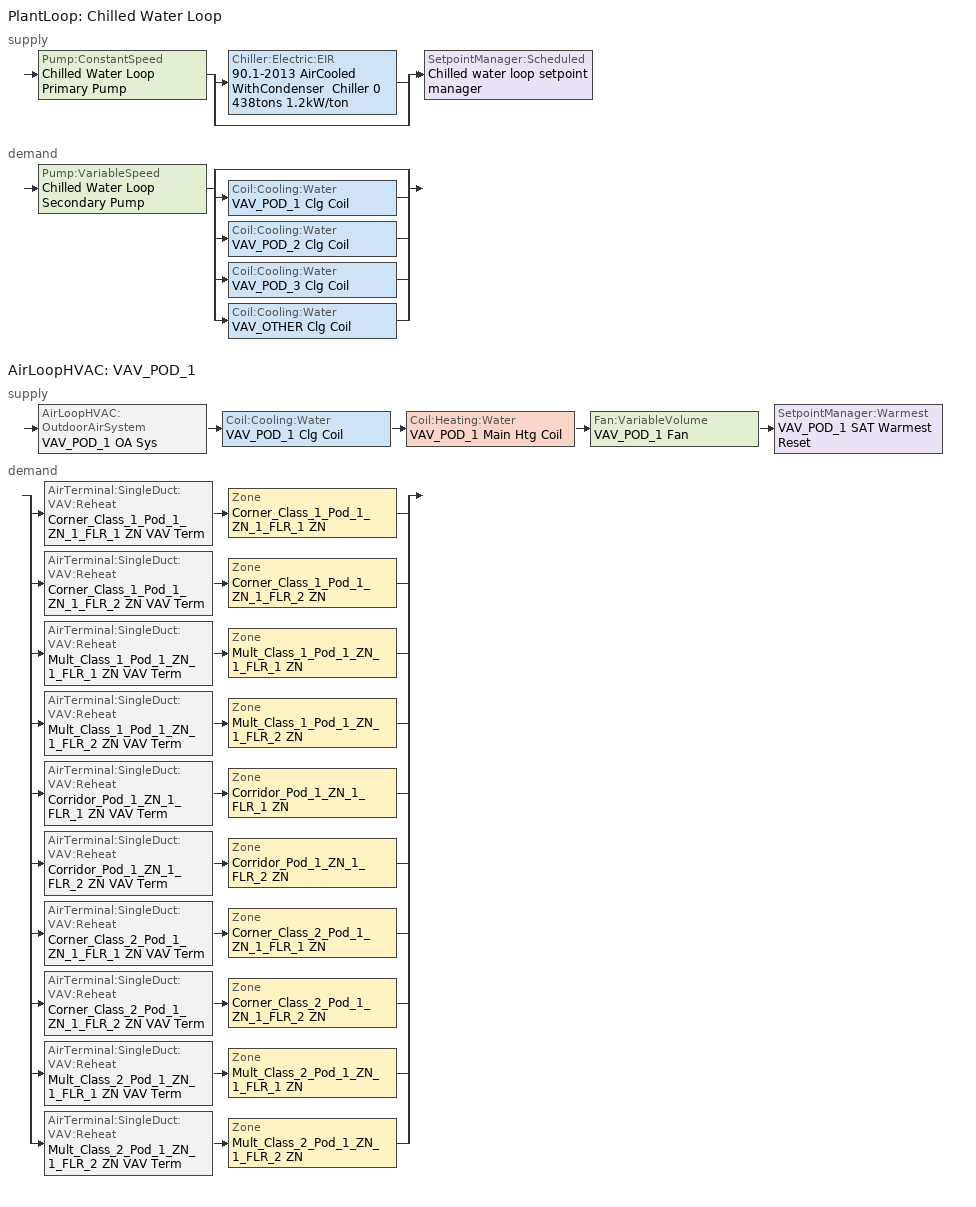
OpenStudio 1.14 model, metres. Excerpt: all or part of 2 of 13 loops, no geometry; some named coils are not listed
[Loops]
PlantLoop 'Chilled Water Loop'
 supply: Pump:ConstantSpeed 'Chilled Water Loop Primary Pump' > split
  | Chiller:Electric:EIR '90.1-2013 AirCooled WithCondenser  Chiller 0 438tons 1.2kW/ton'
  | bypass
  join > SetpointManager:Scheduled 'Chilled water loop setpoint manager'
 demand: Pump:VariableSpeed 'Chilled Water Loop Secondary Pump' > split
  | bypass
  | Coil:Cooling:Water 'VAV_POD_1 Clg Coil'
  | Coil:Cooling:Water 'VAV_POD_2 Clg Coil'
  | Coil:Cooling:Water 'VAV_POD_3 Clg Coil'
  | Coil:Cooling:Water 'VAV_OTHER Clg Coil'
AirLoopHVAC 'VAV_POD_1'
 supply: AirLoopHVAC:OutdoorAirSystem 'VAV_POD_1 OA Sys' > Coil:Cooling:Water 'VAV_POD_1 Clg Coil' > Coil:Heating:Water 'VAV_POD_1 Main Htg Coil' > Fan:VariableVolume 'VAV_POD_1 Fan' > SetpointManager:Warmest 'VAV_POD_1 SAT Warmest Reset'
 demand: split
  | AirTerminal:SingleDuct:VAV:Reheat 'Corner_Class_1_Pod_1_ZN_1_FLR_1 ZN VAV Term' > Zone 'Corner_Class_1_Pod_1_ZN_1_FLR_1 ZN'
  | AirTerminal:SingleDuct:VAV:Reheat 'Corner_Class_1_Pod_1_ZN_1_FLR_2 ZN VAV Term' > Zone 'Corner_Class_1_Pod_1_ZN_1_FLR_2 ZN'
  | AirTerminal:SingleDuct:VAV:Reheat 'Mult_Class_1_Pod_1_ZN_1_FLR_1 ZN VAV Term' > Zone 'Mult_Class_1_Pod_1_ZN_1_FLR_1 ZN'
  | AirTerminal:SingleDuct:VAV:Reheat 'Mult_Class_1_Pod_1_ZN_1_FLR_2 ZN VAV Term' > Zone 'Mult_Class_1_Pod_1_ZN_1_FLR_2 ZN'
  | AirTerminal:SingleDuct:VAV:Reheat 'Corridor_Pod_1_ZN_1_FLR_1 ZN VAV Term' > Zone 'Corridor_Pod_1_ZN_1_FLR_1 ZN'
  | AirTerminal:SingleDuct:VAV:Reheat 'Corridor_Pod_1_ZN_1_FLR_2 ZN VAV Term' > Zone 'Corridor_Pod_1_ZN_1_FLR_2 ZN'
  | AirTerminal:SingleDuct:VAV:Reheat 'Corner_Class_2_Pod_1_ZN_1_FLR_1 ZN VAV Term' > Zone 'Corner_Class_2_Pod_1_ZN_1_FLR_1 ZN'
  | AirTerminal:SingleDuct:VAV:Reheat 'Corner_Class_2_Pod_1_ZN_1_FLR_2 ZN VAV Term' > Zone 'Corner_Class_2_Pod_1_ZN_1_FLR_2 ZN'
  | AirTerminal:SingleDuct:VAV:Reheat 'Mult_Class_2_Pod_1_ZN_1_FLR_1 ZN VAV Term' > Zone 'Mult_Class_2_Pod_1_ZN_1_FLR_1 ZN'
  | AirTerminal:SingleDuct:VAV:Reheat 'Mult_Class_2_Pod_1_ZN_1_FLR_2 ZN VAV Term' > Zone 'Mult_Class_2_Pod_1_ZN_1_FLR_2 ZN'
[Sizing:Zone] Zone Cooling Design Supply Air Temperature Input Method=SupplyAirTemperature; Zone Cooling Design Supply Air Temperature {C}=12.8; Zone Cooling Design Supply Air Temperature Difference {deltaC}=11.11; Zone Heating Design Supply Air Temperature Input Method=SupplyAirTemperature; Zone Heating Design Supply Air Temperature {C}=40; Zone Heating Design Supply Air Temperature Difference {deltaC}=11.11; Zone Cooling Design Supply Air Humidity Ratio {kg-H2O/kg-air}=0.0085; Zone Heating Design Supply Air Humidity Ratio {kg-H2O/kg-air}=0.008; Cooling Design Air Flow Method=DesignDay; Heating Design Air Flow Method=DesignDay; Account for Dedicated Outdoor Air System=No; Dedicated Outdoor Air System Control Strategy=NeutralSupplyAir; Dedicated Outdoor Air Low Setpoint Temperature for Design {C}=autosize; Dedicated Outdoor Air High Setpoint Temperature for Design {C}=autosize
Corridor_Pod_1_ZN_1_FLR_1 ZN; Corner_Class_2_Pod_1_ZN_1_FLR_1 ZN; Mult_Class_2_Pod_1_ZN_1_FLR_2 ZN; Corner_Class_1_Pod_1_ZN_1_FLR_1 ZN; Corner_Class_2_Pod_1_ZN_1_FLR_2 ZN; Mult_Class_1_Pod_1_ZN_1_FLR_2 ZN; Corridor_Pod_1_ZN_1_FLR_2 ZN; Mult_Class_1_Pod_1_ZN_1_FLR_1 ZN; Mult_Class_2_Pod_1_ZN_1_FLR_1 ZN; Corner_Class_1_Pod_1_ZN_1_FLR_2 ZN
[Zone equipment]
Corridor_Pod_1_ZN_1_FLR_1 ZN: Corridor_Pod_1_ZN_1_FLR_1 ZN VAV Term
Corner_Class_2_Pod_1_ZN_1_FLR_1 ZN: Corner_Class_2_Pod_1_ZN_1_FLR_1 ZN VAV Term
Mult_Class_2_Pod_1_ZN_1_FLR_2 ZN: Mult_Class_2_Pod_1_ZN_1_FLR_2 ZN VAV Term
Corner_Class_1_Pod_1_ZN_1_FLR_1 ZN: Corner_Class_1_Pod_1_ZN_1_FLR_1 ZN VAV Term
Corner_Class_2_Pod_1_ZN_1_FLR_2 ZN: Corner_Class_2_Pod_1_ZN_1_FLR_2 ZN VAV Term
Mult_Class_1_Pod_1_ZN_1_FLR_2 ZN: Mult_Class_1_Pod_1_ZN_1_FLR_2 ZN VAV Term
Corridor_Pod_1_ZN_1_FLR_2 ZN: Corridor_Pod_1_ZN_1_FLR_2 ZN VAV Term
Mult_Class_1_Pod_1_ZN_1_FLR_1 ZN: Mult_Class_1_Pod_1_ZN_1_FLR_1 ZN VAV Term
Mult_Class_2_Pod_1_ZN_1_FLR_1 ZN: Mult_Class_2_Pod_1_ZN_1_FLR_1 ZN VAV Term
Corner_Class_1_Pod_1_ZN_1_FLR_2 ZN: Corner_Class_1_Pod_1_ZN_1_FLR_2 ZN VAV Term
[PlantLoop]
Chilled Water Loop: Maximum Loop Temperature {C}=98; Minimum Loop Temperature {C}=1; Plant Loop Volume {m3}=Autocalculate; Load Distribution Scheme=Optimal; Common Pipe Simulation=CommonPipe
[Sizing:Plant]
Chilled Water Loop: Loop Type=Cooling; Design Loop Exit Temperature {C}=6.66667; Loop Design Temperature Difference {deltaC}=5.61111; Sizing Option=NonCoincident; Zone Timesteps in Averaging Window=1; Coincident Sizing Factor Mode=None
[SetpointManager:Scheduled]
Chilled water loop setpoint manager: Control Variable=Temperature; Schedule=Chilled Water Loop Temp - 44F
[Pump:VariableSpeed]
Chilled Water Loop Secondary Pump: Rated Pump Head {Pa}=134508; Motor Efficiency=0.93; Fraction of Motor Inefficiencies to Fluid Stream=0; Coefficient 1 of the Part Load Performance Curve=0; Coefficient 2 of the Part Load Performance Curve=0.0205; Coefficient 3 of the Part Load Performance Curve=0.4101; Coefficient 4 of the Part Load Performance Curve=0.5753; Pump Control Type=Intermittent
[Pump:ConstantSpeed]
Chilled Water Loop Primary Pump: Rated Flow Rate {m3/s}=autosize; Rated Pump Head {Pa}=44836; Rated Power Consumption {W}=autosize; Motor Efficiency=0.917; Fraction of Motor Inefficiencies to Fluid Stream=0; Pump Control Type=Intermittent
[Chiller:Electric:EIR]
90.1-2013 AirCooled WithCondenser  Chiller 0 438tons 1.2kW/ton: Reference Capacity {W}=Autosize; Reference COP {W/W}=2.96044; Reference Leaving Chilled Water Temperature {C}=6.66667; Reference Entering Condenser Fluid Temperature {C}=35; Cooling Capacity Function of Temperature Curve=AirCooled_Chiller_2010_PathA_CAPFT; Electric Input to Cooling Output Ratio Function of Temperature Curve=AirCooled_Chiller_2010_PathA_EIRFT; Electric Input to Cooling Output Ratio Function of Part Load Ratio Curve=AirCooled_Chiller_AllCapacities_2004_2010_EIRFPLR; Minimum Part Load Ratio=0.15; Maximum Part Load Ratio=1; Optimum Part Load Ratio=1; Minimum Unloading Ratio=0.25; Condenser Type=AirCooled; Leaving Chilled Water Lower Temperature Limit {C}=2.22222; Chiller Flow Mode=ConstantFlow; Design Heat Recovery Water Flow Rate {m3/s}=0; Sizing Factor=1; Basin Heater Capacity {W/K}=0; Basin Heater Setpoint Temperature {C}=10
[AirLoopHVAC]
VAV_POD_1: Availability Schedule=SchoolSecondary HVACOperationSchd; Availability Manager=Availability Manager Night Cycle 1; Design Supply Air Flow Rate {m3/s}=AutoSize
[Sizing:System]
VAV_POD_1: Type of Load to Size On=Sensible; Design Outdoor Air Flow Rate {m3/s}=9.493504; Minimum System Air Flow Ratio=0.3; Preheat Design Temperature {C}=7; Preheat Design Humidity Ratio {kg-H2O/kg-Air}=0.008; Precool Design Temperature {C}=12.8; Precool Design Humidity Ratio {kg-H2O/kg-Air}=0.008; Central Cooling Design Supply Air Temperature {C}=12.8; Central Heating Design Supply Air Temperature {C}=12.8; Sizing Option=Coincident; 100% Outdoor Air in Cooling=No; 100% Outdoor Air in Heating=No; Central Cooling Design Supply Air Humidity Ratio {kg-H2O/kg-Air}=0.0085; Central Heating Design Supply Air Humidity Ratio {kg-H2O/kg-Air}=0.008; Cooling Design Air Flow Method=DesignDay; Cooling Design Air Flow Rate {m3/s}=0; Heating Design Air Flow Method=DesignDay; Heating Design Air Flow Rate {m3/s}=0; System Outdoor Air Method=ZoneSum; Zone Maximum Outdoor Air Fraction=1; Cooling Supply Air Flow Rate Per Floor Area {m3/s-m2}=0.00996765; Cooling Fraction of Autosized Cooling Supply Air Flow Rate=1; Cooling Supply Air Flow Rate Per Unit Cooling Capacity {m3/s-W}=3.94755e-05; Heating Supply Air Flow Rate Per Floor Area {m3/s-m2}=0.00996765; Heating Fraction of Autosized Heating Supply Air Flow Rate=1; Heating Fraction of Autosized Cooling Supply Air Flow Rate=1; Heating Supply Air Flow Rate Per Unit Heating Capacity {m3/s-W}=3.15882e-05; Cooling Design Capacity Method=CoolingDesignCapacity; Cooling Design Capacity {W}=autosize; Cooling Design Capacity Per Floor Area {W/m2}=234.7; Fraction of Autosized Cooling Design Capacity=1; Heating Design Capacity Method=HeatingDesignCapacity; Heating Design Capacity {W}=autosize; Heating Design Capacity Per Floor Area {W/m2}=157; Fraction of Autosized Heating Design Capacity=1; Central Cooling Capacity Control Method=OnOff
[Fan:VariableVolume]
VAV_POD_1 Fan: Availability Schedule=Always On Discrete; Fan Efficiency=0.61165; Pressure Rise {Pa}=1389.92; Maximum Flow Rate {m3/s}=Autosize; Fan Power Minimum Flow Rate Input Method=Fraction; Fan Power Minimum Flow Fraction=0.25; Fan Power Minimum Air Flow Rate {m3/s}=0; Motor Efficiency=0.941; Motor In Airstream Fraction=1; Fan Power Coefficient 1=0.04076; Fan Power Coefficient 2=0.0881; Fan Power Coefficient 3=-0.0729; Fan Power Coefficient 4=0.9437; Fan Power Coefficient 5=0
[Controller:WaterCoil] Action=Reverse; Minimum Actuated Flow {m3/s}=0
Name | Water Coil
VAV_POD_1 Clg Coil Controller | VAV_POD_1 Clg Coil
VAV_POD_2 Clg Coil Controller | VAV_POD_2 Clg Coil
VAV_POD_3 Clg Coil Controller | VAV_POD_3 Clg Coil
VAV_OTHER Clg Coil Controller | VAV_OTHER Clg Coil
[Coil:Cooling:Water] Availability Schedule=Always On Discrete; Heat Exchanger Configuration=CrossFlow
VAV_POD_1 Clg Coil; VAV_POD_2 Clg Coil; VAV_POD_3 Clg Coil; VAV_OTHER Clg Coil
[Controller:OutdoorAir]
VAV_POD_1 OA Controller: Minimum Outdoor Air Flow Rate {m3/s}=autosize; Maximum Outdoor Air Flow Rate {m3/s}=Autosize; Economizer Control Type=DifferentialEnthalpy; Economizer Control Action Type=ModulateFlow; Lockout Type=NoLockout; Minimum Limit Type=FixedMinimum; Controller Mechanical Ventilation=VAV_POD_1 Vent Controller; High Humidity Control=No; Heat Recovery Bypass Control Type=BypassWhenOAFlowGreaterThanMinimum
[Controller:MechanicalVentilation]
VAV_POD_1 Vent Controller: Availability Schedule=Always On Discrete; System Outdoor Air Method=ZoneSum
[AirLoopHVAC:OutdoorAirSystem]
VAV_POD_1 OA Sys: Controller=VAV_POD_1 OA Controller
[AvailabilityManager:NightCycle]
Availability Manager Night Cycle 1: Control Type=CycleOnAny; Thermostat Tolerance {deltaC}=1; Cycling Run Time {s}=3600
[AirTerminal:SingleDuct:VAV:Reheat] Availability Schedule=Always On Discrete; Maximum Air Flow Rate {m3/s}=AutoSize; Zone Minimum Air Flow Input Method=Constant; Fixed Minimum Air Flow Rate {m3/s}=0; Maximum Hot Water or Steam Flow Rate {m3/s}=AutoSize; Minimum Hot Water or Steam Flow Rate {m3/s}=0; Convergence Tolerance=0.001; Damper Heating Action=Reverse; Maximum Flow per Zone Floor Area During Reheat {m3/s-m2}=0; Maximum Flow Fraction During Reheat=0.5; Maximum Reheat Air Temperature {C}=40; Control For Outdoor Air=No
Name | Constant Minimum Air Flow Fraction | Reheat Coil
Corner_Class_1_Pod_1_ZN_1_FLR_1 ZN VAV Term | 0.7 | Corner_Class_1_Pod_1_ZN_1_FLR_1 ZN Rht Coil
Corner_Class_1_Pod_1_ZN_1_FLR_2 ZN VAV Term | 0.7 | Corner_Class_1_Pod_1_ZN_1_FLR_2 ZN Rht Coil
Mult_Class_1_Pod_1_ZN_1_FLR_1 ZN VAV Term | 0.7 | Mult_Class_1_Pod_1_ZN_1_FLR_1 ZN Rht Coil
Mult_Class_1_Pod_1_ZN_1_FLR_2 ZN VAV Term | 0.7 | Mult_Class_1_Pod_1_ZN_1_FLR_2 ZN Rht Coil
Corridor_Pod_1_ZN_1_FLR_1 ZN VAV Term | 0.253291 | Corridor_Pod_1_ZN_1_FLR_1 ZN Rht Coil
Corridor_Pod_1_ZN_1_FLR_2 ZN VAV Term | 0.2 | Corridor_Pod_1_ZN_1_FLR_2 ZN Rht Coil
Corner_Class_2_Pod_1_ZN_1_FLR_1 ZN VAV Term | 0.7 | Corner_Class_2_Pod_1_ZN_1_FLR_1 ZN Rht Coil
Corner_Class_2_Pod_1_ZN_1_FLR_2 ZN VAV Term | 0.7 | Corner_Class_2_Pod_1_ZN_1_FLR_2 ZN Rht Coil
Mult_Class_2_Pod_1_ZN_1_FLR_1 ZN VAV Term | 0.715066 | Mult_Class_2_Pod_1_ZN_1_FLR_1 ZN Rht Coil
Mult_Class_2_Pod_1_ZN_1_FLR_2 ZN VAV Term | 0.7 | Mult_Class_2_Pod_1_ZN_1_FLR_2 ZN Rht Coil
[EnergyManagementSystem:Program]
CafeteriaZN1FLR1ZNPSZAC59OptimumStartProg0: IF DaylightSavings==0 && DayOfWeek>1 && Hour==5 && OAT_2<23.9 && OAT_2>1.7; SET CafeteriaZN1FLR1ZNPSZAC59ClgSch0 = 29.4; SET CafeteriaZN1FLR1ZNPSZAC59HtgSch0 = 15.6; ELSEIF DaylightSavings==0 && DayOfWeek==1 && Hour==7 && OAT_2<23.9 && OAT_2>1.7; SET CafeteriaZN1FLR1ZNPSZAC59ClgSch0 = 29.4; SET CafeteriaZN1FLR1ZNPSZAC59HtgSch0 = 15.6; ELSEIF DaylightSavings==1 && DayOfWeek>1 && Hour==4 && OAT_2<23.9 && OAT_2>1.7; SET CafeteriaZN1FLR1ZNPSZAC59ClgSch0 = 29.4; SET CafeteriaZN1FLR1ZNPSZAC59HtgSch0 = 15.6; ELSEIF DaylightSavings==1 && DayOfWeek==1 && Hour==6 && OAT_2<23.9 && OAT_2>1.7; SET CafeteriaZN1FLR1ZNPSZAC59ClgSch0 = 29.4; SET CafeteriaZN1FLR1ZNPSZAC59HtgSch0 = 15.6; ELSE; SET CafeteriaZN1FLR1ZNPSZAC59ClgSch0 = NULL; SET CafeteriaZN1FLR1ZNPSZAC59HtgSch0 = NULL; ENDIF
GymZN1FLR1ZNPSZAC15SetNumberofStages: SET GymZN1FLR1ZNPSZAC15NumberofStages = 2
GymZN1FLR1ZNPSZAC15EconomizerCTRLProg: SET GymZN1FLR1ZNPSZAC15TimestepEconEff = 0.7; SET MaxE = 0.7; SET GymZN1FLR1ZNPSZAC15DATRqd = (GymZN1FLR1ZNPSZAC15DATRqd*1.8)+32; SET OATF = (OATF_3*1.8)+32; SET OAwbF = (OAWBC_3*1.8)+32; IF GymZN1FLR1ZNPSZAC15OAFlowMass > (GymZN1FLR1ZNPSZAC15OADesignMass*GymZN1FLR1ZNPSZAC15OASch); SET EconoActive = 1; ELSE; SET EconoActive = 0; ENDIF; SET dTNeeded = 75-GymZN1FLR1ZNPSZAC15DATRqd; SET CoolDesdT = ((98*0.15)+(75*(1-0.15)))-55; SET CoolLoad = dTNeeded/ CoolDesdT; IF CoolLoad > 1; SET CoolLoad = 1; ELSEIF CoolLoad < 0; SET CoolLoad = 0; ENDIF; IF EconoActive == 1; SET Stage = GymZN1FLR1ZNPSZAC15NumberofStages; IF Stage == 2; IF CoolLoad < 0.6; SET GymZN1FLR1ZNPSZAC15TimestepEconEff = MaxE; ELSE; SET ECOEff = 0-2.18919863612305; SET ECOEff = ECOEff+(0-0.674461284910428*CoolLoad); SET ECOEff = ECOEff+(0.000459106275872404*(OATF^2)); SET ECOEff = ECOEff+(0-0.00000484778537945252*(OATF^3)); SET ECOEff = ECOEff+(0.182915713033586*OAwbF); SET ECOEff = ECOEff+(0-0.00382838660261133*(OAwbF^2)); SET ECOEff = ECOEff+(0.0000255567460240583*(OAwbF^3)); SET GymZN1FLR1ZNPSZAC15TimestepEconEff = ECOEff; ENDIF; ELSE; SET ECOEff = 2.36337942464462; SET ECOEff = ECOEff+(0-0.409939515512619*CoolLoad); SET ECOEff = ECOEff+(0-0.0565205596792225*OAwbF); SET ECOEff = ECOEff+(0-0.0000632612294169389*(OATF^2)); SET GymZN1FLR1ZNPSZAC15TimestepEconEff = ECOEff+(0.000571724868775081*(OAwbF^2)); ENDIF; IF GymZN1FLR1ZNPSZAC15TimestepEconEff > MaxE; SET GymZN1FLR1ZNPSZAC15TimestepEconEff = MaxE; ELSEIF GymZN1FLR1ZNPSZAC15TimestepEconEff < (GymZN1FLR1ZNPSZAC15OADesignMass*GymZN1FLR1ZNPSZAC15OASch); SET GymZN1FLR1ZNPSZAC15TimestepEconEff = (GymZN1FLR1ZNPSZAC15OADesignMass*GymZN1FLR1ZNPSZAC15OASch); ENDIF; ENDIF
GymZN1FLR1ZNPSZAC15SetFanPar: IF GymZN1FLR1ZNPSZAC15NumberofStages == 1; Return; ENDIF; SET GymZN1FLR1ZNPSZAC15FanPwrExp = 2.2; SET OAFrac = GymZN1FLR1ZNPSZAC15OAFlowMass/GymZN1FLR1ZNPSZAC15DesignFlowMass; IF  OAFrac < 0.66; SET GymZN1FLR1ZNPSZAC15VenSpeed = 0.66; SET GymZN1FLR1ZNPSZAC15Stg1Spd = 0.66; ELSE; SET GymZN1FLR1ZNPSZAC15VenSpeed = OAFrac; SET GymZN1FLR1ZNPSZAC15Stg1Spd = OAFrac; ENDIF; SET GymZN1FLR1ZNPSZAC15Stg2Spd = 1.0; SET GymZN1FLR1ZNPSZAC15HeatSpeed = 1.0
GymZN1FLR1ZNPSZAC15FanControl: IF GymZN1FLR1ZNPSZAC15NumberofStages == 1; Return; ENDIF; IF GymZN1FLR1ZNPSZAC15HeatingRTF > 0; SET Heating = GymZN1FLR1ZNPSZAC15HeatingRTF; SET Ven = 1-GymZN1FLR1ZNPSZAC15HeatingRTF; SET Eco = 0; SET Stage1 = 0; SET Stage2 = 0; ELSE; SET Heating = 0; SET EcoSpeed = GymZN1FLR1ZNPSZAC15VenSpeed; IF GymZN1FLR1ZNPSZAC15SpeedRatio == 0; IF GymZN1FLR1ZNPSZAC15RTF > 0; SET Stage1 = GymZN1FLR1ZNPSZAC15RTF; SET Stage2 = 0; SET Ven = 1-GymZN1FLR1ZNPSZAC15RTF; SET Eco = 0; IF GymZN1FLR1ZNPSZAC15OAFlowMass > (GymZN1FLR1ZNPSZAC15OADesignMass*GymZN1FLR1ZNPSZAC15OASch); SET GymZN1FLR1ZNPSZAC15Stg1Spd = 1.0; ENDIF; ELSE; SET Stage1 = 0; SET Stage2 = 0; IF GymZN1FLR1ZNPSZAC15OAFlowMass > (GymZN1FLR1ZNPSZAC15OADesignMass*GymZN1FLR1ZNPSZAC15OASch); SET Eco = 1.0; SET Ven = 0; SET ExpDAT = GymZN1FLR1ZNPSZAC15DATRqd-(1-GymZN1FLR1ZNPSZAC15VenSpeed)*Gym_ZN_1_FLR_1_ZNTemp; SET ExpDAT = ExpDAT/GymZN1FLR1ZNPSZAC15VenSpeed; IF OATF_3 > ExpDAT; SET EcoSpeed = GymZN1FLR1ZNPSZAC15Stg2Spd; ENDIF; ELSE; SET Eco = 0; SET Ven = 1.0; ENDIF; ENDIF; ELSE; SET Stage1 = 1-GymZN1FLR1ZNPSZAC15SpeedRatio; SET Stage2 = GymZN1FLR1ZNPSZAC15SpeedRatio; SET Ven = 0; SET Eco = 0; IF GymZN1FLR1ZNPSZAC15OAFlowMass > (GymZN1FLR1ZNPSZAC15OADesignMass*GymZN1FLR1ZNPSZAC15OASch); SET GymZN1FLR1ZNPSZAC15Stg1Spd = 1.0; ENDIF; ENDIF; ENDIF; SET FPR = Ven*(GymZN1FLR1ZNPSZAC15VenSpeed ^ GymZN1FLR1ZNPSZAC15FanPwrExp); SET FPR = FPR+Eco*(EcoSpeed^GymZN1FLR1ZNPSZAC15FanPwrExp); SET FPR1 = Stage1*(GymZN1FLR1ZNPSZAC15Stg1Spd^GymZN1FLR1ZNPSZAC15FanPwrExp); SET FPR = FPR+FPR1; SET FPR2 = Stage2*(GymZN1FLR1ZNPSZAC15Stg2Spd^GymZN1FLR1ZNPSZAC15FanPwrExp); SET FPR = FPR+FPR2; SET FPR3 = Heating*(GymZN1FLR1ZNPSZAC15HeatSpeed^GymZN1FLR1ZNPSZAC15FanPwrExp); SET FanPwrRatio = FPR+ FPR3; SET GymZN1FLR1ZNPSZAC15FanPressure = GymZN1FLR1ZNPSZAC15FanDesignPressure*FanPwrRatio
[SetpointManager:Warmest]
VAV_POD_1 SAT Warmest Reset: Control Variable=Temperature; Minimum Setpoint Temperature {C}=12.8; Maximum Setpoint Temperature {C}=15.5778; Strategy=MaximumTemperature
[Schedule:Ruleset]
Name | Default Day Schedule | Summer Design Day Schedule | Winter Design Day Schedule
Chilled Water Loop Temp - 44F | Chilled Water Loop Temp - 44F Default
SchoolSecondary HVACOperationSchd | SchoolSecondary HVACOperationSchd Default | SchoolSecondary HVACOperationSchd Summer Design Day | SchoolSecondary HVACOperationSchd Winter Design Day
[Schedule:Day]
Chilled Water Loop Temp - 44F Default: 24, 0, 6.66667
SchoolSecondary HVACOperationSchd Default: 24, 0, 0
SchoolSecondary HVACOperationSchd Winter Design Day; SchoolSecondary HVACOperationSchd Summer Design Day; SchoolSecondary HVACOperationSchd WntrDsn|SmrDsn|Wkdy Day: 7, 0, 0, 21, 0, 1, 24, 0, 0
[Schedule:Rule]
Schedule Rule 93: Schedule Ruleset=SchoolSecondary HVACOperationSchd; Rule Order=0; Day Schedule=SchoolSecondary HVACOperationSchd WntrDsn|SmrDsn|Wkdy Day; Apply Monday=Yes; Apply Tuesday=Yes; Apply Wednesday=Yes; Apply Thursday=Yes; Apply Friday=Yes; Date Specification Type=DateRange; Start Month=1; Start Day=1; End Month=12; End Day=31
[Curve:Biquadratic] Minimum Value of x=5; Maximum Value of x=10; Minimum Value of y=12.7; Maximum Value of y=51.67
Name | Coefficient1 Constant | Coefficient2 x | Coefficient3 x**2 | Coefficient4 y | Coefficient5 y**2 | Coefficient6 x*y
AirCooled_Chiller_2010_PathA_CAPFT | 1.04338 | 0.0407073 | 0.0004506 | -0.0041514 | -8.86e-05 | -0.0003467
AirCooled_Chiller_2010_PathA_EIRFT | 0.596191 | -0.0099496 | 0.0007888 | 0.0004506 | 0.0004875 | -0.0007623
[Curve:Quadratic]
AirCooled_Chiller_AllCapacities_2004_2010_EIRFPLR: Coefficient1 Constant=0.141; Coefficient2 x=0.655; Coefficient3 x**2=0.203; Minimum Value of x=0; Maximum Value of x=1
[Schedule:Constant]
Always On Discrete: Value=1
